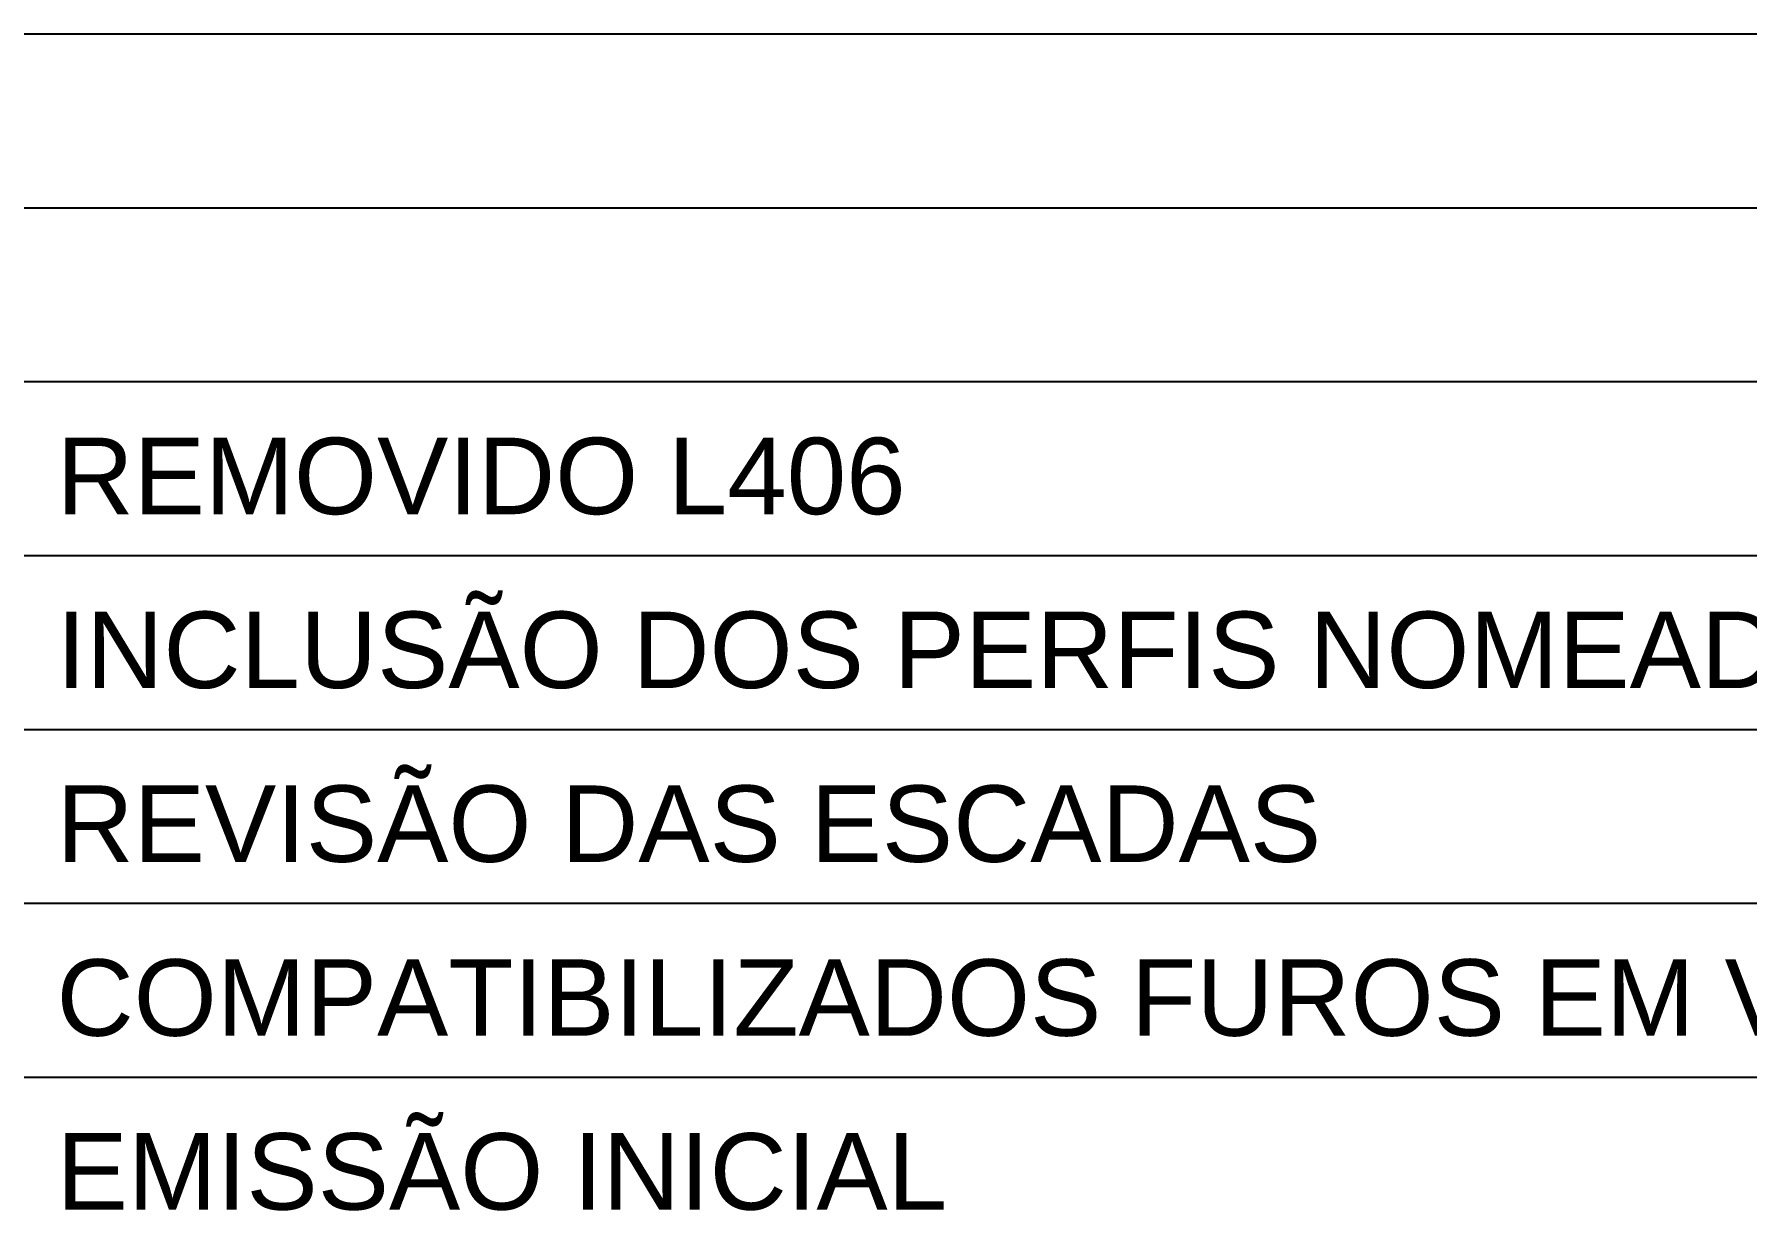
# Model space of a CAD drawing. Header units: millimetres. Extents: x -4122 to 5523, y -2094 to 2406.
# Drawn here: x 4777.7 to 5024, y -1329 to -1159.8 of the extents above; entities that cross this region are included whole.
import ezdxf

# ---------------------------------------------------------------- set-up
doc = ezdxf.new("R2010")
doc.units = ezdxf.units.MM
doc.header["$LTSCALE"] = 50
doc.layers.add('CARIMBO', color=7, linetype='Continuous')
doc.layers.add('TERRENO', color=3, linetype='Continuous', lineweight=30)
doc.styles.add('AR-REF', font='arial.ttf')

msp = doc.modelspace()

# ---------------------------------------------------------------- linework, layer by layer
at = {"layer": 'CARIMBO', "color": 1}
for p, q in [((5473.936451878047, -1159.799427832582), (4625.436451831481, -1159.799427832582)), ((5473.936451878047, -1159.799427832582), (4625.436451831481, -1159.799427832582)), ((5473.936451878047, -1184.799427832582), (4625.436451831481, -1184.799427832582)), ((5473.936451878047, -1184.799427832582), (4625.436451831481, -1184.799427832582)), ((5473.936451878047, -1209.799427832582), (4625.436451831481, -1209.799427832582)), ((5473.936451878047, -1209.799427832582), (4625.436451831481, -1209.799427832582)), ((5473.936451878047, -1234.799427832582), (4625.436451831481, -1234.799427832582)), ((5473.936451878047, -1234.799427832582), (4625.436451831481, -1234.799427832582)), ((5473.936451878047, -1259.799427832582), (4625.436451831481, -1259.799427832582)), ((5473.936451878047, -1259.799427832582), (4625.436451831481, -1259.799427832582)), ((5473.936451878047, -1284.799427832582), (4625.436451831481, -1284.799427832582)), ((5473.936451878047, -1284.799427832582), (4625.436451831481, -1284.799427832582)), ((5473.936451878047, -1309.799427832582), (4625.436451831481, -1309.799427832582)), ((5473.936451878047, -1309.799427832582), (4625.436451831481, -1309.799427832582))]:
    msp.add_line(p, q, dxfattribs=at)

# ---------------------------------------------------------------- texts
at = {"layer": 'TERRENO', "linetype": 'ByBlock', "style": 'AR-REF'}
for s, p in [('REMOVIDO L406', (4780.911826936875, -1228.810390402101)), ('INCLUSÃO DOS PERFIS NOMEADOS E AJUSTES NAS CONTENÇÕES', (4780.911826936875, -1253.810390402101)), ('REVISÃO DAS ESCADAS', (4780.911826936875, -1278.810390402101)), ('COMPATIBILIZADOS FUROS EM VIGAS', (4780.911826936875, -1303.810390402101)), ('EMISSÃO INICIAL', (4780.911826936875, -1328.810390402101)), ('EMISSÃO INICIAL', (4780.911826936875, -1328.810390402101))]:
    msp.add_text(s, height=11, dxfattribs=at).set_placement(p)

doc.saveas('drawing.dxf')
